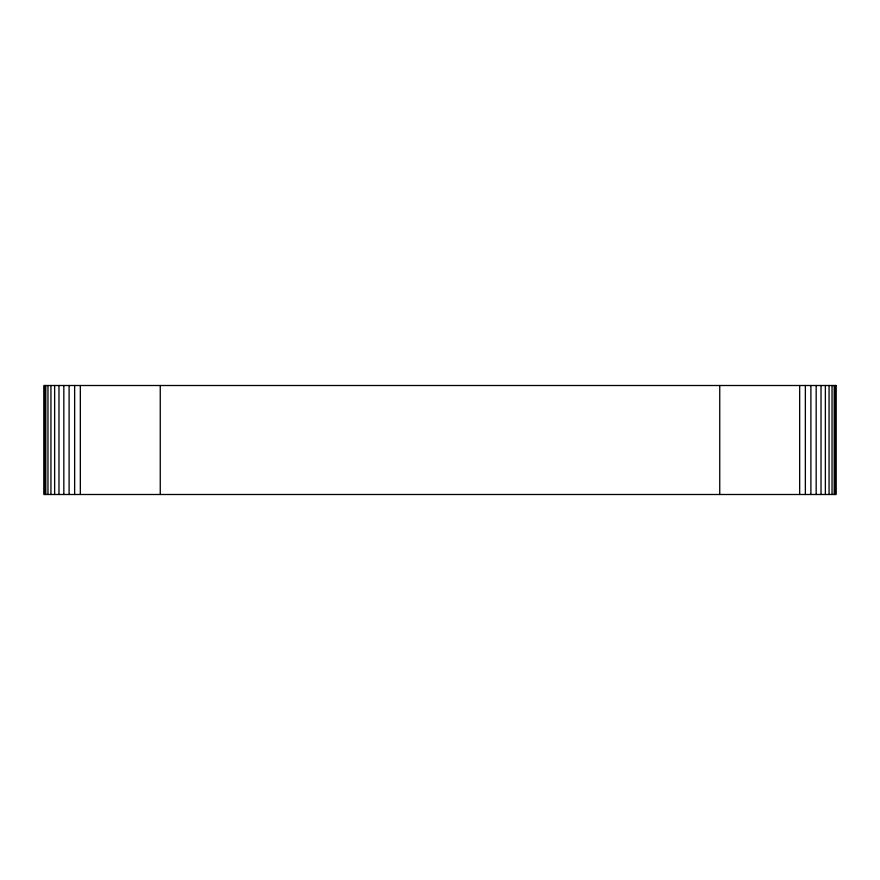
<?xml version="1.0" encoding="UTF-8"?>
<svg xmlns="http://www.w3.org/2000/svg" width="880" height="880" viewBox="0 0 880 880"><rect width="100%" height="100%" fill="white"/><g stroke="black" fill="none" stroke-linecap="round" stroke-linejoin="round"><path stroke-width="1.32" d="M835.549 385.506L835.549 494.494M834.218 385.506L834.218 494.494M832.04 385.506L832.04 494.494M829.059 385.506L829.059 494.494M825.363 385.506L825.363 494.494M821.029 385.506L821.029 494.494M816.167 385.506L816.167 494.494M810.898 385.506L810.898 494.494M805.354 385.506L805.354 494.494M799.667 385.506L799.667 494.494M719.741 385.506L719.741 494.494M160.259 385.506L160.259 494.494M80.333 385.506L80.333 494.494M74.646 385.506L74.646 494.494M69.102 385.506L69.102 494.494M63.833 385.506L63.833 494.494M58.971 385.506L58.971 494.494M54.637 385.506L54.637 494.494M50.941 385.506L50.941 494.494M47.96 385.506L47.96 494.494M45.782 385.506L45.782 494.494M44.451 385.506L44.451 494.494M836 385.506L44 385.506L44 494.494L836 494.494L836 385.506"/></g></svg>
